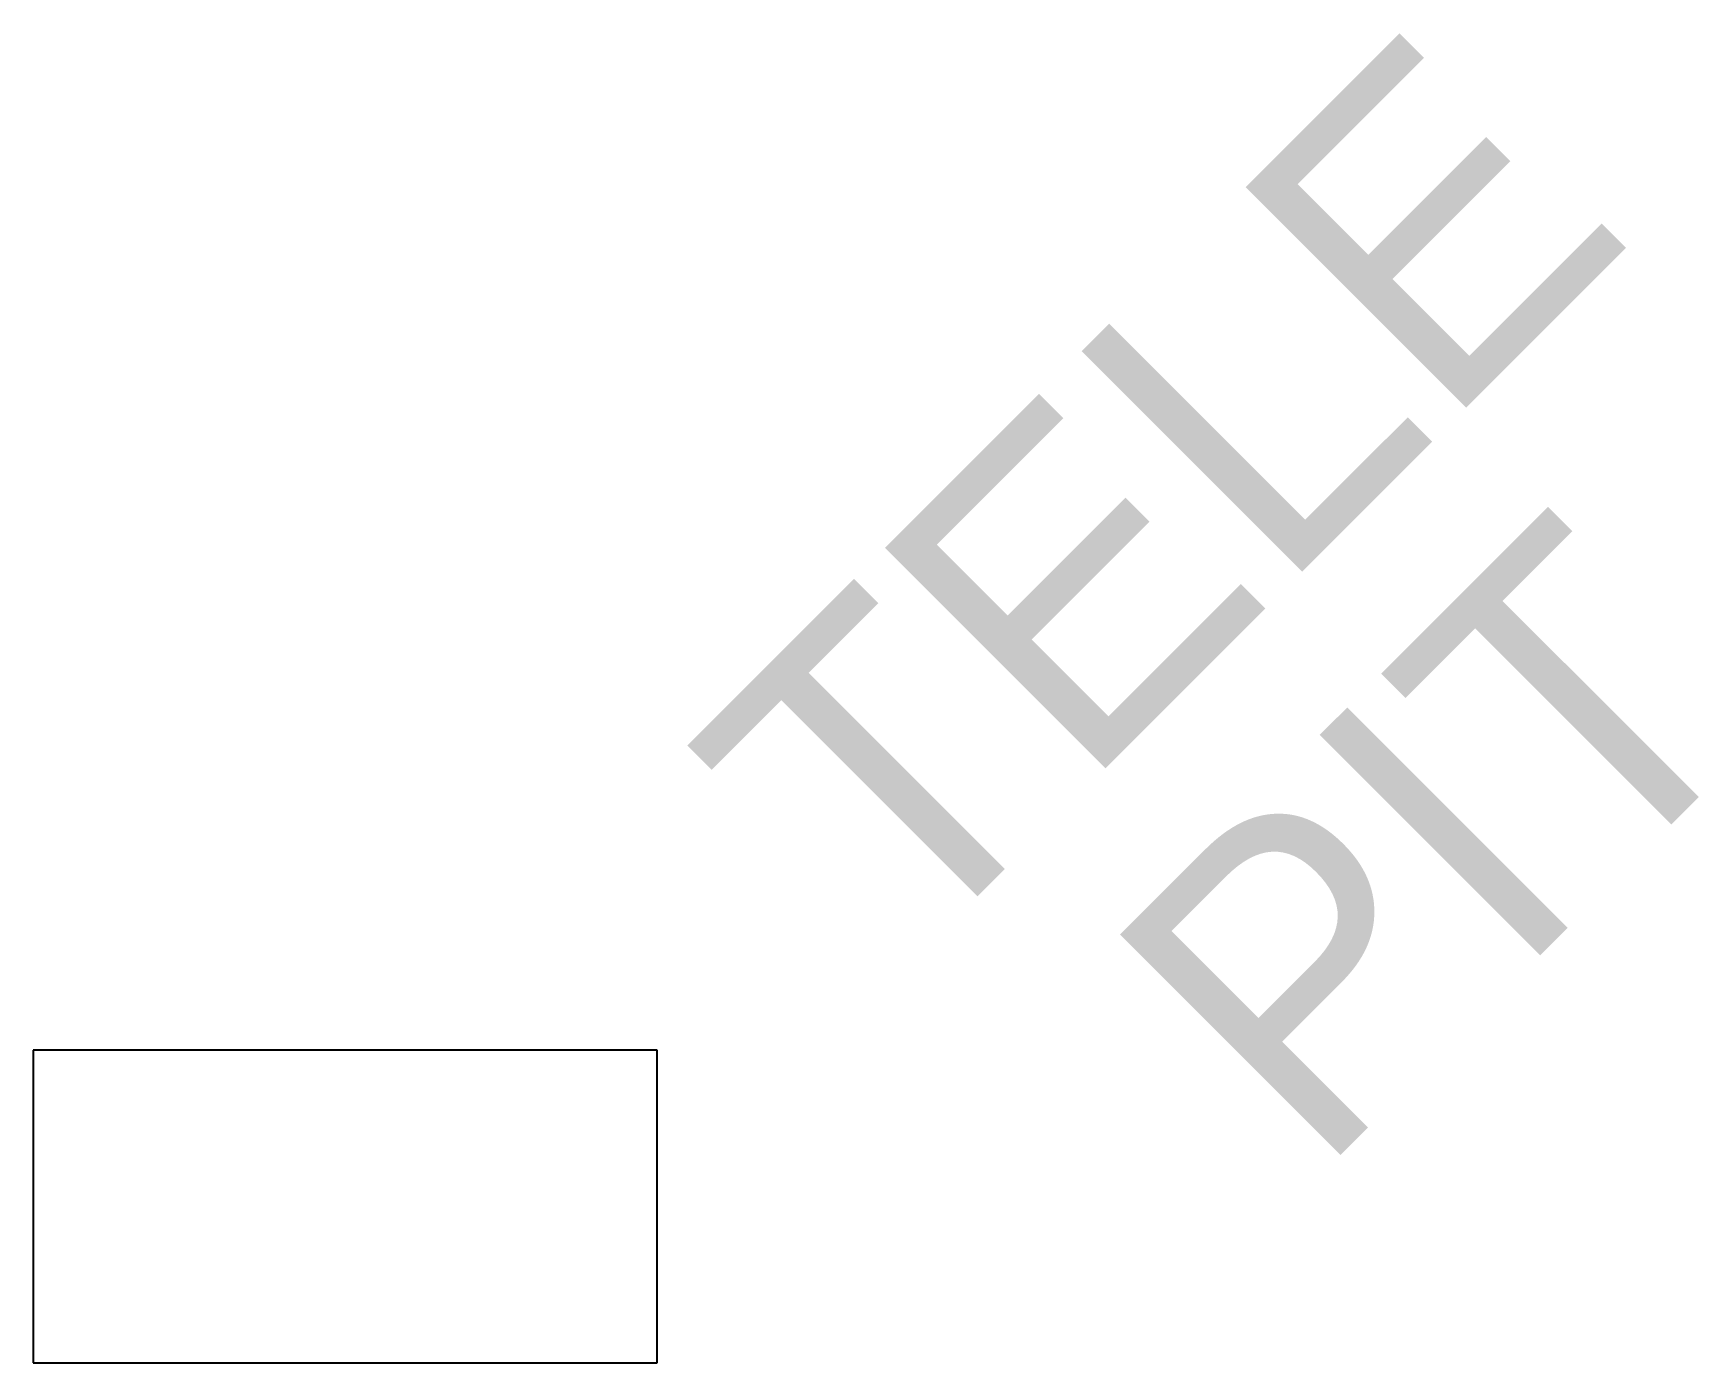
# Model space of a CAD drawing. Extents: x -0.35 to 1.52, y -0.18 to 1.32.
import ezdxf

# ---------------------------------------------------------------- set-up
doc = ezdxf.new("R2010")
doc.units = 0
doc.header["$MEASUREMENT"] = 0
doc.layers.add('CELL_TCPT_TELECOMPIT', color=7, linetype='Continuous')

msp = doc.modelspace()

# ---------------------------------------------------------------- linework, layer by layer
at = {"layer": 'CELL_TCPT_TELECOMPIT', "color": 5}
for p, q in [((0.351, 0.174), (-0.349, 0.174)), ((-0.349, 0.174), (-0.349, -0.177)), ((0.351, -0.177), (0.351, 0.174)), ((-0.349, -0.177), (0.351, -0.177))]:
    msp.add_line(p, q, dxfattribs=at)

# ---------------------------------------------------------------- texts
for s, p in [('TELE', (0.625, 0.261)), ('PIT', (1.091, 0.029))]:
    msp.add_text(s, height=0.35, rotation=45, dxfattribs=at).set_placement(p)

doc.saveas('drawing.dxf')
